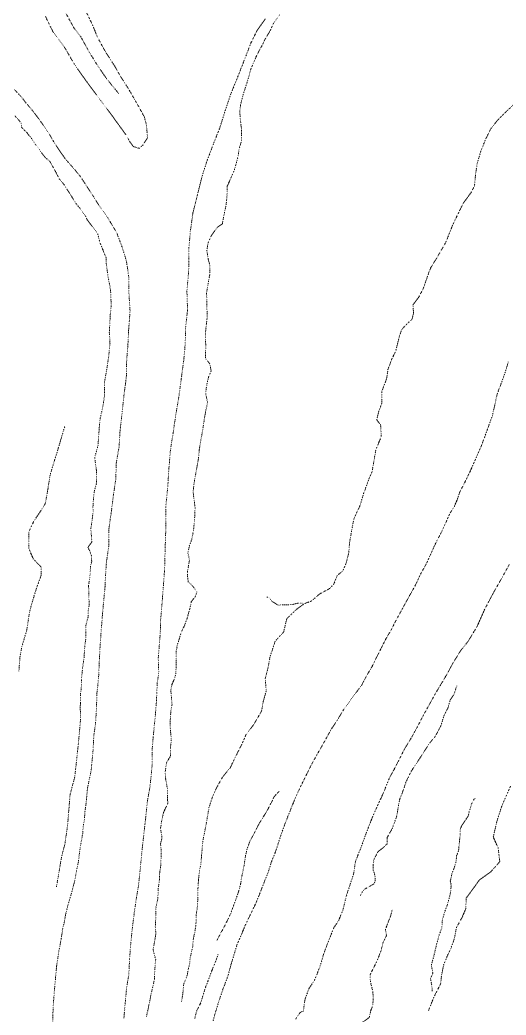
# Model space of a CAD drawing. Extents: x 682410 to 689460, y 7661803 to 7669124.
# Drawn here: x 687893.5 to 688100.5, y 7666132.4 to 7666556 of the extents above; entities that cross this region are included whole.
import ezdxf

# ---------------------------------------------------------------- set-up
doc = ezdxf.new("R2010")
doc.units = 0
doc.header["$MEASUREMENT"] = 0
doc.linetypes.add('DOT', pattern=[0.25, 0, -0.25])
doc.layers.add('02 TOE_Line', color=1, linetype='DOT', lineweight=20)

msp = doc.modelspace()

# ---------------------------------------------------------------- linework, layer by layer
at = {"layer": '02 TOE_Line'}
for points in [[(687939.29, 7666506.16, 4265.63), (687940.17, 7666504.36, 4266.01), (687941.76, 7666502.17, 4266.45), (687944.32, 7666501.31, 4267.02), (687945.93, 7666502.79, 4267.31), (687947.83, 7666505.86, 4267.87), (687947.4, 7666511.33, 4267.63), (687946.5, 7666514.73, 4267.71), (687942.94, 7666521.2, 4267.51), (687939.66, 7666526.84, 4267.55), (687936.43, 7666531.86, 4267.36), (687933.91, 7666536.34, 4267.5), (687929.72, 7666542.85, 4267.35), (687926.73, 7666548.33, 4267.39), (687924.12, 7666554.58, 4267.32), (687921.26, 7666560.45, 4267.43)], [(687904.45, 7666557.44, 4260.62), (687907.47, 7666551.24, 4261.16), (687912.49, 7666544.43, 4261.74), (687916.68, 7666537.21, 4262.51), (687921.83, 7666529.89, 4263.31), (687928.01, 7666521.6, 4264.36), (687933.04, 7666514.88, 4265.13), (687938.7, 7666507.09, 4265.84)], [(687935.61, 7666524.64, 4266.95), (687930.36, 7666531.07, 4266.07), (687926.3, 7666537.07, 4265.44), (687923.05, 7666542.35, 4264.84), (687919.56, 7666548.68, 4264.35), (687916.46, 7666552.72, 4264.14), (687912.95, 7666559.13, 4263.34)], [(687997.98, 7666556.49, 4268.53), (687994.41, 7666551.37, 4268.55), (687991.79, 7666546.08, 4268.36), (687989.42, 7666539.85, 4268.48), (687986.39, 7666532.07, 4268.4), (687983.43, 7666524.87, 4268.55), (687980.93, 7666517.43, 4268.51), (687978.58, 7666509.98, 4268.48), (687976.05, 7666503.61, 4268.7), (687973.13, 7666495.92, 4268.93), (687971.02, 7666489.29, 4269.01), (687969.16, 7666481.78, 4269.07), (687967.18, 7666473.9, 4269.15), (687966.07, 7666465.91, 4269.64), (687965.49, 7666459.16, 4269.94), (687965.42, 7666454.16, 4270.31), (687965.35, 7666448.71, 4270.47), (687964.62, 7666440.69, 4270.88), (687964.89, 7666432.6, 4271.38), (687964.08, 7666425.13, 4271.76), (687963.93, 7666418.81, 4272.03), (687963.44, 7666412.51, 4272.54), (687962.22, 7666403.23, 4273.18), (687961.29, 7666396.26, 4273.72), (687959.93, 7666388.14, 4274.3), (687958.76, 7666380.25, 4274.88), (687957.62, 7666373.01, 4275.44), (687956.9, 7666364.45, 4276.04), (687956.51, 7666357.72, 4276.47), (687955.6, 7666348.44, 4277.15), (687955.66, 7666339.99, 4277.81), (687955.35, 7666330.38, 4278.47), (687955.09, 7666321.49, 4279.04), (687954.56, 7666314.56, 4279.71), (687953.99, 7666307.1, 4280.39), (687953.42, 7666300.47, 4281), (687953.3, 7666295.5, 4281.33), (687952.88, 7666289.78, 4281.79), (687952.44, 7666284.35, 4282.2), (687952.63, 7666278.1, 4282.63), (687951.98, 7666273.68, 4282.96), (687951.82, 7666269.6, 4283.35), (687951.63, 7666265.52, 4283.6), (687951.25, 7666260.84, 4283.89), (687950.75, 7666255.61, 4284.41), (687950.3, 7666251.03, 4284.77), (687949.82, 7666245.35, 4285.36), (687949.76, 7666238.24, 4286.07), (687949.31, 7666233.43, 4286.43), (687948.83, 7666229.19, 4286.84), (687947.83, 7666223.66, 4287.29), (687947.06, 7666216.27, 4287.86), (687946.21, 7666208.74, 4288.57), (687945.37, 7666200.97, 4289.24), (687944.71, 7666194.15, 4290.12), (687944.02, 7666187.54, 4290.17), (687942.99, 7666181.32, 4290.74), (687942.28, 7666176.39, 4291.19), (687941.35, 7666168.98, 4291.8), (687940.68, 7666162.52, 4292.43), (687940.2, 7666156.01, 4292.98), (687939.91, 7666149.84, 4293.75), (687938.94, 7666143.74, 4294.13), (687938.16, 7666135.36, 4294.79), (687937.79, 7666130.85, 4295.36)], [(687947.39, 7666131.65, 4297), (687948.58, 7666137.27, 4295.59), (687949.29, 7666140.9, 4295.45), (687950.78, 7666147.44, 4294.29), (687950.95, 7666151.77, 4294.6), (687951.33, 7666156.07, 4294.39), (687950.24, 7666160.14, 4294.01), (687951.39, 7666166.74, 4292.94), (687951.17, 7666170.44, 4292.46), (687951.39, 7666174.41, 4291.91), (687951.38, 7666177.99, 4291.78), (687952.25, 7666181.77, 4291.78), (687952.42, 7666186.27, 4291.45), (687952.9, 7666189.8, 4291.5), (687953.05, 7666193.19, 4291.56), (687953.49, 7666196.1, 4291.75), (687953.71, 7666202, 4290.97), (687953.41, 7666205.28, 4290.66), (687954.01, 7666207.89, 4290.93), (687953.38, 7666211.73, 4290.55), (687953.9, 7666215.12, 4290.32), (687954.69, 7666218.68, 4290.22), (687956.47, 7666222.52, 4289.91), (687956.4, 7666224.14, 4289.98), (687956.32, 7666228.71, 4289.34), (687955.58, 7666232.79, 4289.27), (687955.39, 7666236, 4288.98), (687955.94, 7666239.84, 4288.82), (687957.59, 7666242.58, 4288.82), (687957.62, 7666246.35, 4288.47), (687957.99, 7666249.44, 4288.26), (687957.74, 7666252.17, 4288.2), (687957.46, 7666255.65, 4287.69), (687957.6, 7666259.49, 4286.76), (687957.83, 7666261.94, 4286.56), (687958.3, 7666264.97, 4286.32), (687957.98, 7666268.08, 4285.81), (687957.77, 7666270.53, 4285.45), (687958.27, 7666273.13, 4285.73), (687959.22, 7666275.29, 4285.75), (687959.97, 7666277.96, 4286.07), (687959.99, 7666282.45, 4285.19), (687960.09, 7666287.32, 4284.46), (687960.55, 7666289.95, 4284.23), (687961.37, 7666292.56, 4284.07), (687962.15, 7666295.18, 4283.73), (687963.7, 7666298.45, 4283.11), (687964.68, 7666301.2, 4282.68), (687965.92, 7666305.47, 4281.7), (687966.47, 7666308.36, 4281.3), (687968.15, 7666310.43, 4281.21), (687968.9, 7666312.54, 4281.19), (687967.53, 7666314.42, 4280.95), (687966.3, 7666315.85, 4280.93), (687965.19, 7666316.67, 4281.41), (687964.9, 7666318.92, 4281.49), (687964.86, 7666321.04, 4281.51), (687965.73, 7666326.14, 4280.94), (687965.03, 7666329.06, 4280.6), (687965.62, 7666332, 4280.81), (687966.67, 7666334.82, 4281.14), (687967.33, 7666338.19, 4281.05), (687967.83, 7666342.31, 4280.88), (687968.1, 7666348.33, 4280.56), (687967.27, 7666354.99, 4279.17), (687967.66, 7666358.76, 4278.95), (687968.15, 7666361.53, 4279.1), (687968.84, 7666365.37, 4279.24), (687969.51, 7666369.08, 4279.11), (687969.89, 7666373.01, 4278.53), (687970.37, 7666376.28, 4278.2), (687971.02, 7666379.6, 4278.06), (687972.01, 7666385.81, 4277.47), (687972.58, 7666389.39, 4277.13), (687973.41, 7666393.14, 4276.81), (687972.64, 7666396.67, 4275.91), (687972.76, 7666398.54, 4275.85), (687973.25, 7666401.6, 4276.05), (687973.84, 7666403.94, 4276.54), (687974.94, 7666406.51, 4276.93), (687974.36, 7666409.65, 4276.49), (687972.58, 7666411.82, 4275.67), (687972.62, 7666417.91, 4274.91), (687972.46, 7666422.06, 4274.3), (687972.92, 7666426.64, 4273.21), (687973.29, 7666429.84, 4273.32), (687973.1, 7666434.23, 4273.86), (687973.01, 7666439.72, 4273.33), (687973.7, 7666444.17, 4273.5), (687974.37, 7666447.65, 4273.59), (687974.37, 7666451.72, 4273.3), (687973.7, 7666454.15, 4273.26), (687973.12, 7666457.88, 4272.96), (687973.64, 7666461.14, 4272.91), (687975.1, 7666464.28, 4273.06), (687976.34, 7666466.09, 4273.21), (687977.66, 7666467.79, 4273.63), (687979.71, 7666469.2, 4274.3), (687980.35, 7666472.72, 4273.87), (687981.19, 7666476.6, 4273.47), (687981.66, 7666480.4, 4273.65), (687981.77, 7666485.25, 4273), (687982.92, 7666487.69, 4272.64), (687984.62, 7666491.54, 4272.8), (687985.57, 7666494.84, 4272.21), (687986.37, 7666497.83, 4272.34), (687986.86, 7666501.23, 4272.4), (687987.91, 7666504.58, 4271.94), (687987.83, 7666509.8, 4271.54), (687987.51, 7666512.32, 4271.14), (687987.1, 7666517.02, 4271.02), (687987.45, 7666519.92, 4270.87), (687988.78, 7666524.96, 4270.52), (687990.29, 7666529.58, 4270.44), (687991.84, 7666535.06, 4270.31), (687992.78, 7666537.36, 4270.27), (687993.71, 7666539.52, 4270.18), (687994.88, 7666542, 4270.15), (687996.58, 7666545.06, 4270.36), (687997.76, 7666547.58, 4270.44), (687999.69, 7666550.75, 4270.49), (688001.52, 7666554.57, 4270.25), (688004.24, 7666558.43, 4270.53)], [(687891.29, 7666526.27, 4261.99), (687893.95, 7666523.46, 4262.43), (687896.19, 7666520.61, 4262.81), (687899.18, 7666517.09, 4263.22), (687901.69, 7666513.79, 4263.64), (687903.53, 7666511.14, 4263.95), (687905.79, 7666507.86, 4264.3), (687907.92, 7666504.19, 4264.7), (687910.35, 7666500.39, 4265.18), (687912.82, 7666496.9, 4265.48), (687915.95, 7666493.35, 4265.8), (687919.38, 7666489.26, 4266.25), (687922.05, 7666485.11, 4266.68), (687924.58, 7666481.23, 4267.18), (687927.2, 7666477.05, 4267.63), (687930.9, 7666471.86, 4268.06), (687934.75, 7666465.41, 4268.74), (687937.18, 7666458.96, 4269.4), (687938.9, 7666453.25, 4269.89), (687939.88, 7666446.54, 4270.32), (687939.95, 7666439.68, 4270.71), (687940.42, 7666432.15, 4271.29), (687939.82, 7666423.95, 4272.05), (687939.52, 7666417.99, 4272.62), (687938.95, 7666410.54, 4273.25), (687938.83, 7666403.84, 4273.7), (687937.8, 7666396.08, 4274.45), (687937.1, 7666389.28, 4275.03), (687936.17, 7666381.37, 4275.68), (687935.78, 7666374.46, 4276.19), (687934.52, 7666367.19, 4276.81), (687934.38, 7666360.85, 4277.34), (687933.3, 7666353.38, 4277.99), (687932.37, 7666346.06, 4278.59), (687931.44, 7666339.52, 4279.09), (687931.37, 7666332.15, 4279.65), (687930.4, 7666325.52, 4280.16), (687930.02, 7666320.16, 4280.47), (687929.76, 7666314.76, 4280.83), (687929.07, 7666307.3, 4281.38), (687928.57, 7666301.52, 4281.85), (687928.08, 7666295.3, 4282.3), (687927.68, 7666289.72, 4282.7), (687927.37, 7666283.59, 4283.12), (687927.04, 7666276.32, 4283.72), (687926.33, 7666269.43, 4284.31), (687926.14, 7666263.35, 4284.77), (687925.76, 7666256.87, 4285.3), (687925.01, 7666251.5, 4285.96), (687924.66, 7666245.09, 4286.25), (687923.89, 7666236.75, 4287.04), (687922.33, 7666229.19, 4287.97), (687921.72, 7666222.73, 4288.29), (687921.56, 7666221.58, 4288.38), (687921.22, 7666218.88, 4288.66), (687920.95, 7666215.02, 4288.88), (687920.48, 7666212.76, 4289.15), (687920.25, 7666209.79, 4289.33), (687919.73, 7666206.6, 4289.57), (687919.02, 7666202.49, 4290), (687918.48, 7666197.8, 4290.27), (687917.65, 7666193.95, 4290.59), (687916.88, 7666189.57, 4290.95), (687915.94, 7666185.94, 4291.37), (687914.89, 7666182.25, 4291.7), (687913.92, 7666178.96, 4291.8), (687913.03, 7666175.39, 4291.92), (687912.34, 7666171.41, 4292.34), (687911.74, 7666169.26, 4292.63), (687911.16, 7666164.99, 4292.67), (687910.1, 7666159.53, 4293.19), (687909.14, 7666153.05, 4293.68), (687908.34, 7666144.33, 4294.39), (687907.87, 7666138.53, 4295.1), (687907.57, 7666132.69, 4295.6), (687907.61, 7666126.04, 4296.32)], [(688103.84, 7666520.08, 4300.42), (688100.45, 7666516.95, 4300.05), (688096.82, 7666513.3, 4299.93), (688094.08, 7666509.86, 4299.75), (688091.75, 7666505.16, 4300.04), (688089.67, 7666500.02, 4299.93), (688088.13, 7666494.65, 4300.14), (688087.49, 7666490.28, 4300.48), (688087.04, 7666485.32, 4300.97), (688085.37, 7666482.2, 4300.83), (688082.23, 7666477.97, 4299.93), (688077.85, 7666468.97, 4300.42), (688074.7, 7666461.1, 4300.56), (688070.75, 7666454.33, 4300.47), (688068.25, 7666450.23, 4301), (688066.39, 7666445.03, 4301.16), (688065.25, 7666441.65, 4301.23), (688063.16, 7666437.79, 4301.26), (688060.83, 7666434.71, 4300.75), (688061.09, 7666431.29, 4301.52), (688060.44, 7666428.65, 4301.13), (688058.3, 7666426.59, 4300.15), (688056.11, 7666424.31, 4299.27), (688055.03, 7666421.29, 4298.9), (688053.55, 7666415.2, 4298.83), (688051.69, 7666411.28, 4299.12), (688050.19, 7666407.19, 4299.35), (688049.62, 7666403.23, 4299.26), (688047.63, 7666398.07, 4299.25), (688047.61, 7666392.87, 4298.7), (688046.3, 7666389.45, 4298.65), (688045.41, 7666385.75, 4299.22), (688047.07, 7666383.58, 4299.4), (688047.36, 7666378.64, 4299.15), (688045.07, 7666373.21, 4299.67), (688044.42, 7666369.42, 4299.76), (688043.39, 7666363.48, 4300.23), (688042.04, 7666360.4, 4300.5), (688039.81, 7666354.36, 4300.62), (688038.32, 7666349.29, 4301.1), (688035.71, 7666343.67, 4300.98), (688034.66, 7666338.21, 4301.04), (688033.83, 7666333.5, 4301.15), (688033.54, 7666329.29, 4301.65), (688032.5, 7666325.11, 4301.43), (688031.02, 7666321.52, 4301.68), (688028.56, 7666319.4, 4301), (688027.13, 7666315.81, 4301.35), (688025.32, 7666313.91, 4300.81), (688020.97, 7666311.59, 4299.8), (688017.81, 7666308.75, 4297.62), (688014.33, 7666307.35, 4296.83), (688011.24, 7666305.07, 4295.76), (688007.11, 7666301.08, 4295.9), (688005.81, 7666295.45, 4296.27), (688002.2, 7666291.57, 4296.52), (688000.05, 7666285.08, 4296.17), (687999.23, 7666280.58, 4296), (687997.95, 7666275.63, 4296.49), (687998.38, 7666270.41, 4297.65), (687997.09, 7666265.81, 4299.01), (687996.43, 7666261.87, 4299.46), (687993.08, 7666256.02, 4298.51), (687989.81, 7666251.87, 4298.72), (687987.82, 7666247.34, 4297.98), (687985.21, 7666242.12, 4298.95), (687983.11, 7666237.76, 4299.11), (687979.77, 7666233.64, 4299.29), (687977.08, 7666228.84, 4298.95), (687975.32, 7666224.73, 4299.31), (687974.02, 7666220.7, 4299.46), (687972.8, 7666213.6, 4300.04), (687971.4, 7666206.43, 4300.49), (687970.96, 7666201.5, 4299.46), (687970.58, 7666196.8, 4299.61), (687970.01, 7666194.02, 4299.71), (687969.55, 7666189.95, 4299.65), (687969.34, 7666186.42, 4299.76), (687969.25, 7666181.73, 4300.19), (687969.04, 7666178.11, 4299.93), (687968.61, 7666175.28, 4300.44), (687968.59, 7666172.74, 4300.46), (687968.32, 7666169.72, 4300.77), (687967.85, 7666167.15, 4301.06), (687967.32, 7666164.51, 4301.54), (687967.06, 7666161.47, 4301.38), (687966.45, 7666158.56, 4301.42), (687965.98, 7666156.71, 4301.55), (687965.85, 7666154.51, 4301.43), (687965.25, 7666152.1, 4301.63), (687964.8, 7666149.68, 4301.96), (687964.18, 7666147.72, 4302.22), (687963.27, 7666145.62, 4302.26), (687963.01, 7666142.83, 4302.32), (687962.8, 7666140.91, 4302.47), (687962.29, 7666138, 4302.39)], [(687891.46, 7666515.13, 4264.98), (687894.03, 7666512.25, 4264.6), (687894.28, 7666510.28, 4265.27), (687896.61, 7666507.91, 4265.17), (687898.54, 7666505.47, 4265.31), (687900.17, 7666503, 4265.66), (687901.78, 7666500.92, 4266.12), (687902.91, 7666499.23, 4266.14), (687904.46, 7666497.32, 4266.6), (687906.21, 7666495.87, 4266.61), (687908.69, 7666491.5, 4266.73), (687910.26, 7666488.35, 4267.01), (687912.44, 7666485.75, 4267), (687914.73, 7666482.17, 4267.53), (687917.57, 7666477.62, 4267.71), (687919, 7666475.9, 4267.96), (687921.42, 7666472.59, 4268.25), (687922.23, 7666470.89, 4268.66), (687926.66, 7666464.98, 4268.93), (687927.55, 7666461.32, 4269.64), (687930.27, 7666454.68, 4270.06), (687930.28, 7666452.27, 4270.68), (687931.05, 7666446.84, 4271.07), (687932.13, 7666440.99, 4271.56), (687932.4, 7666434.53, 4271.93), (687932.01, 7666430.61, 4272.73), (687931.58, 7666423.11, 4273.57), (687931.89, 7666418.56, 4273.43), (687931.32, 7666412.5, 4273.83), (687930.51, 7666407.36, 4274.05), (687929.53, 7666401.78, 4274.63), (687929.54, 7666396.08, 4274.95), (687928.75, 7666390.84, 4275.58), (687927.73, 7666386.51, 4276.26), (687927.3, 7666382.29, 4276.03), (687926.79, 7666374.96, 4276.48), (687925.37, 7666369.64, 4277.5), (687926.12, 7666364.22, 4277.57), (687926.16, 7666358.87, 4277.97), (687925.16, 7666355.15, 4278.42), (687924.83, 7666351.7, 4278.13), (687924.63, 7666348.77, 4278.48), (687924.67, 7666346.37, 4278.64), (687924.18, 7666342.42, 4279.24), (687923.73, 7666339.48, 4280.11), (687923.98, 7666336.21, 4280.07), (687924.15, 7666333.83, 4279.85), (687922.48, 7666331.5, 4279.14), (687923.27, 7666329.94, 4279.75), (687924.01, 7666327.79, 4280.23), (687924.09, 7666325.54, 4280.51), (687923.6, 7666323.28, 4280.84), (687923.43, 7666320.53, 4280.77), (687923.27, 7666318.12, 4280.91), (687922.72, 7666315.12, 4281.3), (687922.94, 7666312.49, 4281.52), (687922.91, 7666309.77, 4281.77), (687923.08, 7666307.3, 4282.03), (687922.66, 7666304.72, 4282.17), (687922.52, 7666301.79, 4282.29), (687921.65, 7666298.39, 4282.7), (687921.66, 7666295.88, 4282.76), (687921.61, 7666292.74, 4282.84), (687921.13, 7666289.44, 4283.14), (687920.81, 7666284.22, 4283.36), (687920.23, 7666280.25, 4283.63), (687919.75, 7666275.32, 4284.04), (687919.67, 7666271.49, 4284.37), (687919.28, 7666268.73, 4284.62), (687919.27, 7666265.01, 4284.91), (687919.23, 7666262.96, 4285.04), (687919.33, 7666259.74, 4285.19), (687919.25, 7666257.03, 4285.41), (687918.41, 7666247.88, 4286.79), (687917.77, 7666241.78, 4287.07), (687916.9, 7666233.81, 4287.83), (687914.89, 7666226.23, 4288.4), (687914.47, 7666221.02, 4290.24), (687913.8, 7666212.92, 4290.96), (687912.71, 7666205.34, 4291.68), (687911.31, 7666199.94, 4292.18), (687909.83, 7666191.19, 4292.91), (687909.07, 7666186.78, 4292.96)], [(687975.76, 7666129.91, 4301.83), (687976.85, 7666133.72, 4302.16), (687978.22, 7666138.34, 4302.53), (687979.96, 7666143.35, 4302.99), (687982.07, 7666149.01, 4303.48), (687983.44, 7666154.05, 4304.04), (687985.9, 7666162.14, 4304.8), (687989.63, 7666170.99, 4305.67), (687994.02, 7666180.09, 4306.16), (687995.89, 7666184.8, 4306.57), (687997.95, 7666190.02, 4307.04), (687999.14, 7666192.99, 4307.32), (688000.55, 7666197.43, 4307.63), (688002.54, 7666202.39, 4307.91), (688004.63, 7666209.03, 4308.35), (688006.83, 7666214.98, 4308.88), (688009.61, 7666222, 4309.46), (688012.19, 7666227.96, 4309.82), (688014.79, 7666233.27, 4310.32), (688017.42, 7666238.58, 4310.78), (688020, 7666243.26, 4311.07), (688023.12, 7666248.74, 4311.58), (688025.8, 7666253.64, 4312.07), (688028.66, 7666257.99, 4312.53), (688031.44, 7666262.59, 4313.05), (688034.11, 7666266.26, 4313.51), (688036.68, 7666269.72, 4313.93), (688038.94, 7666272.71, 4314.15), (688041.22, 7666277.04, 4314.53), (688043.53, 7666280.9, 4314.78), (688045.17, 7666284.31, 4315.21), (688047.07, 7666288.07, 4315.69), (688049.18, 7666292.27, 4316.14), (688051.64, 7666296.54, 4316.5), (688053.63, 7666300.4, 4316.84), (688056.17, 7666305.04, 4317.14), (688059.41, 7666310.98, 4317.65), (688061.68, 7666314.98, 4318.27), (688064.09, 7666320.09, 4318.61), (688066.56, 7666324.56, 4318.76), (688067.96, 7666327.69, 4318.98), (688069.59, 7666331.26, 4319.4), (688071.05, 7666334.31, 4319.73), (688072.97, 7666337.93, 4319.89), (688075.13, 7666342.66, 4320.11), (688076.71, 7666346.22, 4320.51), (688078.45, 7666348.92, 4320.85), (688079.7, 7666351.83, 4321.19), (688080.72, 7666354.98, 4321.51), (688082.65, 7666358.64, 4321.77), (688084.5, 7666362.39, 4321.9), (688086.03, 7666365.74, 4322.1), (688087.88, 7666369.96, 4322.32), (688090.02, 7666374.85, 4322.89), (688091.41, 7666378.6, 4323.27), (688092.57, 7666381.87, 4323.62), (688094.64, 7666387.5, 4324.22), (688096.67, 7666396.71, 4325.04), (688098.49, 7666401.5, 4325.32), (688100.08, 7666405.97, 4325.74), (688101.44, 7666410.46, 4326)], [(687912.69, 7666383.13, 4271.99), (687911.39, 7666378.85, 4272.27), (687909.88, 7666373.69, 4272.29), (687908.24, 7666368.45, 4272.61), (687906.37, 7666362.23, 4271.6), (687905.43, 7666356.09, 4271.73), (687904.3, 7666349.97, 4271.75), (687902.12, 7666346.62, 4271.84), (687899.43, 7666342.53, 4272.07), (687897.33, 7666338.16, 4271.89), (687897.27, 7666331.09, 4272.31), (687899.3, 7666326.47, 4272), (687902.58, 7666323.1, 4272.29), (687902.62, 7666319.65, 4272.34), (687900.72, 7666314.45, 4272.1), (687899.4, 7666310.28, 4271.44), (687897.73, 7666304.43, 4272.49), (687896.42, 7666296.11, 4272.34), (687894.47, 7666289.6, 4273.16), (687893.59, 7666285.17, 4272.87), (687893.1, 7666278.76, 4273.33)], [(688010.93, 7666130.69, 4302.85), (688012.59, 7666133.21, 4303.01), (688013.58, 7666133.86, 4303.04), (688014.14, 7666133.79, 4303.24), (688014.9, 7666139.1, 4303.45), (688016.5, 7666143.56, 4304.01), (688018.96, 7666147.25, 4304.84), (688021.27, 7666153.02, 4304.96), (688022.77, 7666158.17, 4305.7), (688024.89, 7666163.91, 4306.01), (688027.22, 7666169.68, 4306.66), (688029.22, 7666172.68, 4306.99), (688030.97, 7666176.92, 4307.16), (688032.39, 7666182.78, 4307.45), (688035.59, 7666192.57, 4308.15), (688036.37, 7666197.87, 4308.51), (688038.69, 7666203.64, 4308.98), (688040.69, 7666209.17, 4309.4), (688042.95, 7666215.05, 4309.92), (688045.44, 7666220.81, 4310.41), (688048.15, 7666226.69, 4310.96), (688050.86, 7666233.45, 4311.52), (688053.05, 7666237.37, 4311.81), (688055.33, 7666241.88, 4312.13), (688057.24, 7666245.68, 4312.52), (688060.15, 7666250.38, 4312.86), (688062.73, 7666255.13, 4313.29), (688065.43, 7666260.28, 4313.77), (688067.97, 7666264.89, 4314.19), (688070.31, 7666269.07, 4314.51), (688072.6, 7666272.94, 4314.9), (688075.47, 7666277.74, 4315.54), (688078.05, 7666282.57, 4315.9), (688081.2, 7666287.61, 4316.34), (688084.32, 7666291.49, 4316.6), (688088.24, 7666298, 4317.51), (688091.35, 7666305.09, 4318.08), (688095.15, 7666312.24, 4318.67), (688098.9, 7666318.86, 4319.29), (688101.89, 7666324.29, 4319.79)], [(688014, 7666307.76, 4296.91), (688011.83, 7666307.73, 4296.65), (688009.4, 7666307.12, 4295.94), (688006.32, 7666307, 4295.7), (688003.34, 7666306.92, 4295.85), (688000.93, 7666308.43, 4296.15), (687999.41, 7666310.35, 4296.83), (687998.37, 7666310.22, 4296.74)], [(688038.49, 7666183.3, 4309.77), (688039.25, 7666184.83, 4309.85), (688040.2, 7666185.97, 4309.97), (688041.73, 7666186.78, 4310.51), (688043.02, 7666187.51, 4310.91), (688044.33, 7666188.34, 4311.25), (688044.76, 7666189.51, 4311.21), (688044.65, 7666191.94, 4311.23), (688043.95, 7666193.99, 4311), (688043.83, 7666196.18, 4310.85), (688044.22, 7666198.66, 4310.78), (688046.06, 7666202.08, 4311.2), (688048.19, 7666203.7, 4311.69), (688049.88, 7666205.28, 4311.81), (688049.85, 7666207.98, 4311.58), (688051.96, 7666211.65, 4312.37), (688053.18, 7666214.94, 4312.84), (688053.96, 7666217.16, 4313.01), (688054.59, 7666221.1, 4313.31), (688055.16, 7666224.13, 4313.3), (688056.84, 7666228.45, 4313.25), (688057.96, 7666231.81, 4313.43), (688060.13, 7666236.24, 4313.67), (688064.11, 7666242.21, 4313.45), (688067.85, 7666248.07, 4313.34), (688070.36, 7666251.05, 4313.75), (688072.76, 7666255.55, 4314.33), (688074.02, 7666259.82, 4315.2), (688075.7, 7666263.03, 4316.17), (688076.67, 7666266.43, 4316.45), (688078.36, 7666269.05, 4317.18), (688079.53, 7666272.61, 4317.32)], [(688102.34, 7666229.84, 4331.22), (688098.47, 7666220.86, 4330.87), (688096.55, 7666214.84, 4331.29), (688095.02, 7666208.16, 4331.3), (688097.08, 7666203.62, 4332.46), (688097.79, 7666197.66, 4332.24), (688093.85, 7666193.23, 4332.01), (688089.26, 7666190.05, 4330.86), (688083.53, 7666182.22, 4330.61), (688083.3, 7666177.52, 4331.73), (688081.66, 7666173.78, 4331.56), (688079.34, 7666169.63, 4331.84), (688078.41, 7666164.67, 4332), (688076.98, 7666160.82, 4331.9), (688075.34, 7666157.3, 4331.6), (688073.92, 7666153.73, 4331.57), (688072.99, 7666149.28, 4331.19), (688072.62, 7666145.66, 4332.14), (688070.04, 7666140.64, 4332.2), (688068.69, 7666137.4, 4332.95), (688067.46, 7666134.24, 4332.97)], [(687977.3, 7666163.95, 4305.88), (687979.14, 7666167.5, 4306.45), (687980.74, 7666170.38, 4306.41), (687983.3, 7666175.66, 4306.36), (687983.99, 7666177.73, 4306.47), (687985.34, 7666181.25, 4306.81), (687986.67, 7666185.12, 4307.19), (687987.49, 7666188.25, 4307.11), (687988.07, 7666191.86, 4307.19), (687989, 7666196.21, 4307.44), (687989.52, 7666200, 4307.98), (687990.29, 7666203.24, 4308.22), (687991.54, 7666206.6, 4308.39), (687993.62, 7666210.44, 4308.51), (687995.37, 7666213.95, 4308.77), (687997.52, 7666217.35, 4309.2), (687999.1, 7666219.99, 4309.37), (688000.7, 7666223.15, 4309.71), (688001.68, 7666225.23, 4310.25), (688003.22, 7666226.95, 4310.68), (688004.05, 7666227.73, 4311.19)], [(688069.08, 7666142.54, 4331.43), (688068.87, 7666144.9, 4330.97), (688068.3, 7666147.85, 4330.57), (688069.3, 7666150.2, 4330.34), (688068.66, 7666153.61, 4329.8), (688069.85, 7666158, 4330.17), (688070.91, 7666162.53, 4330.37), (688072.08, 7666166.75, 4330.64), (688073.13, 7666169.41, 4330.43), (688073.36, 7666172.89, 4330.91), (688074.23, 7666175.96, 4330.9), (688075.54, 7666179.5, 4330.72), (688076.58, 7666183.34, 4330.83), (688076.89, 7666185.42, 4330.53), (688077.12, 7666187.74, 4330.69), (688076.74, 7666189.47, 4330.77), (688077.42, 7666192.55, 4330.99), (688078.54, 7666195.49, 4330.86), (688079.18, 7666197.7, 4330.62), (688079.42, 7666200.24, 4330.43), (688080.25, 7666202.23, 4330.2), (688080.37, 7666203.69, 4330.13), (688080.71, 7666207.18, 4330.81), (688081, 7666209.71, 4330.86), (688081, 7666211.59, 4330.77), (688081.65, 7666213.08, 4330.97), (688083.17, 7666215.33, 4331.86), (688084.43, 7666217.25, 4332.04), (688084.78, 7666219.1, 4332.24), (688085.27, 7666220.41, 4331.75), (688085.82, 7666222.33, 4331.88), (688086.87, 7666224.27, 4331.91), (688087.49, 7666224.76, 4331.78)], [(688038.2, 7666128.64, 4317.32), (688040.26, 7666129.88, 4317.74), (688042.29, 7666131.47, 4317.85), (688042.83, 7666134.17, 4317.64), (688043.75, 7666136.39, 4317.85), (688043.92, 7666139.58, 4317.64), (688043.75, 7666142.45, 4316.97), (688042.75, 7666146.5, 4316.61), (688042.57, 7666149.52, 4316.45), (688044.53, 7666153.35, 4316.8), (688045.98, 7666156.54, 4317.43), (688047.27, 7666159.77, 4317.77), (688048.06, 7666163.19, 4317.78), (688049.58, 7666166.23, 4318.03), (688049.11, 7666168.85, 4317.99), (688050.35, 7666171.96, 4317.61), (688051.39, 7666174.77, 4317.58), (688052.07, 7666177.47, 4317.96)], [(687967.97, 7666130.98, 4302.38), (687968.73, 7666134.1, 4302.89), (687970.46, 7666137.47, 4303.4), (687971.53, 7666140.95, 4303.78), (687972.68, 7666144.55, 4304.18), (687973.95, 7666147.82, 4304.82), (687975.01, 7666150.73, 4305.28), (687976.67, 7666154.71, 4305.84), (687977.92, 7666158.21, 4306.07)]]:
    msp.add_polyline3d(points, dxfattribs=at)

doc.saveas('drawing.dxf')
